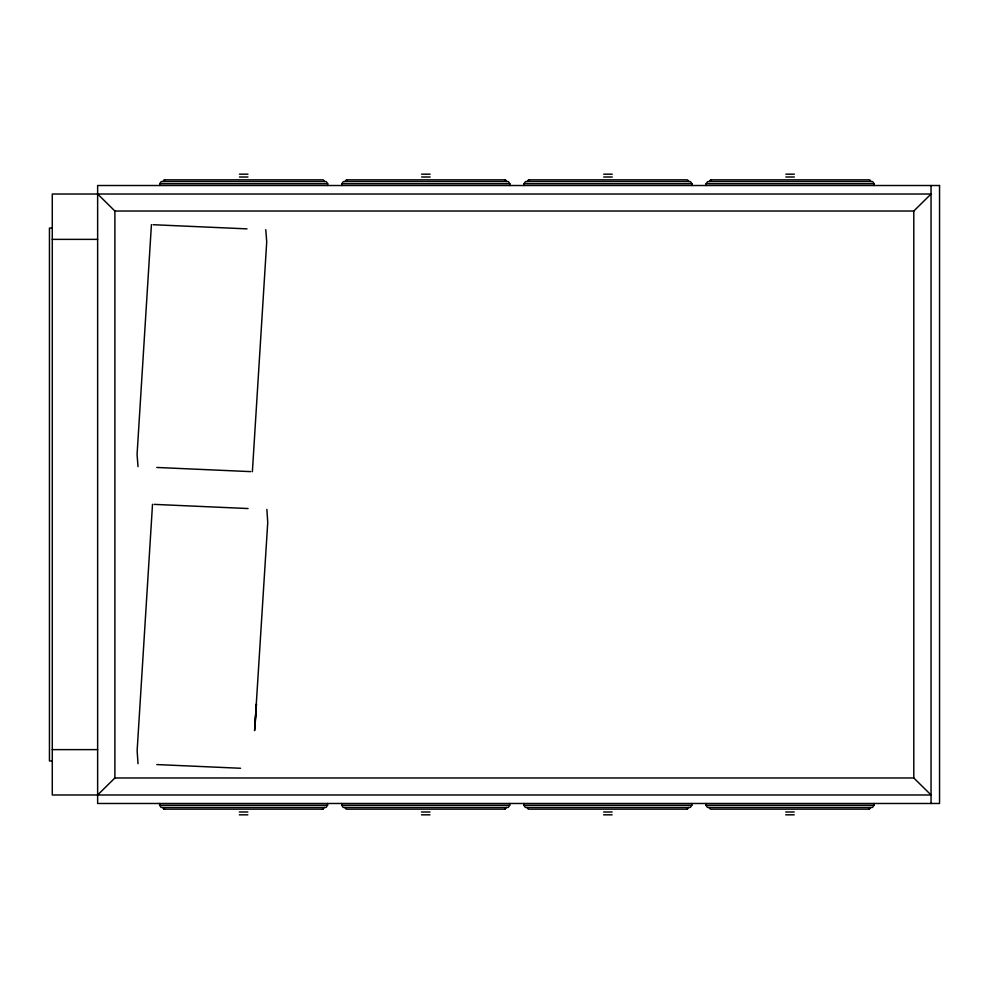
<?xml version="1.0" encoding="UTF-8"?>
<svg xmlns="http://www.w3.org/2000/svg" width="989" height="989" viewBox="0 0 989 989"><rect width="100%" height="100%" fill="white"/><g stroke="black" fill="none" stroke-linecap="round" stroke-linejoin="round"><path stroke-width="1.48" d="M151.428 224.627L137.075 454.458L138.015 466.635M152.516 504.303L137.137 750.688L138.015 763.718M252.38 471.704L266.721 241.872L265.781 229.695M255.088 725.32L256.423 703.958L254.606 730.624L267.747 522.415L266.869 509.372M162.691 181.568L164.792 179.85L322.649 179.85A4.179 2.955 90 0 1 323.366 179.973L324.738 181.568M344.827 181.568L346.916 179.85L504.773 179.85A4.179 2.955 -90 0 1 505.49 179.973L506.875 181.568M324.615 807.432L322.513 809.15L164.668 809.15A4.179 2.955 -90 0 1 163.939 809.027L162.567 807.432M526.952 181.568L529.053 179.85L686.91 179.85A4.179 2.955 -90 0 1 687.627 179.973L688.999 181.568M506.751 807.432L504.65 809.15L346.793 809.15A4.179 2.955 -90 0 1 346.076 809.027L344.691 807.432M709.088 181.568L711.178 179.85L869.034 179.85A4.179 2.955 -90 0 1 869.751 179.973L871.136 181.568M688.876 807.432L686.774 809.15L528.93 809.15A4.179 2.955 -90 0 1 528.2 809.027L526.828 807.432M871.012 807.432L868.911 809.15L711.054 809.15A4.179 2.955 -90 0 1 710.337 809.027L708.952 807.432M159.736 185.512L159.736 183.731L161.219 181.568L326.209 181.568L327.693 183.731L327.693 185.512M341.873 185.512L341.873 183.731L343.356 181.568L508.346 181.568L509.829 183.731L509.829 185.512M523.997 185.512L523.997 183.731L525.48 181.568L690.47 181.568L691.954 183.731L691.954 185.512M706.134 185.512L706.134 183.731L707.617 181.568L872.607 181.568L874.091 183.731L874.091 185.512M327.569 803.488L327.569 805.269L326.086 807.432L161.096 807.432L159.612 805.269L159.612 803.488M509.694 803.488L509.694 805.269L508.222 807.432L343.22 807.432L341.737 805.269L341.737 803.488M691.83 803.488L691.83 805.269L690.347 807.432L525.357 807.432L523.873 805.269L523.873 803.488M873.955 803.488L873.955 805.269L872.483 807.432L707.481 807.432L705.998 805.269L705.998 803.488M97.639 794.983L114.885 777.972L913.799 777.972L931.045 794.983L52.281 794.983L52.281 194.017L931.045 194.017L913.799 211.028L114.885 211.028L97.639 194.017M239.462 174.175L247.967 174.175M421.598 174.175L430.104 174.175M603.723 174.175L612.228 174.175M785.859 174.175L794.365 174.175M239.462 177.006L247.967 177.006M421.598 177.006L430.104 177.006M603.723 177.006L612.228 177.006M785.859 177.006L794.365 177.006M159.736 183.731L327.693 183.731M341.873 183.731L509.829 183.731M523.997 183.731L691.954 183.731M706.134 183.731L874.091 183.731M52.281 228.039L49.45 228.039L49.45 760.961L52.281 760.961M52.281 239.375L97.639 239.375M52.281 749.625L97.639 749.625M159.612 805.269L327.569 805.269M341.737 805.269L509.694 805.269M523.873 805.269L691.83 805.269M705.998 805.269L873.955 805.269M239.338 811.994L247.843 811.994M421.462 811.994L429.968 811.994M603.599 811.994L612.104 811.994M785.723 811.994L794.229 811.994M239.338 814.825L247.843 814.825M421.462 814.825L429.968 814.825M603.599 814.825L612.104 814.825M785.723 814.825L794.229 814.825M153.122 224.713L247.003 228.867M156.794 467.463L250.687 471.629M154.21 504.378L248.091 508.544M156.794 764.559L240.574 768.268M931.045 185.512L931.045 803.488M913.799 211.028L913.799 777.972M114.885 211.028L114.885 777.972M869.628 809.027A4.179 2.955 -90 0 1 868.911 809.15M687.503 809.027A4.179 2.955 -90 0 1 686.774 809.15M505.367 809.027A4.179 2.955 -90 0 1 504.65 809.15M323.242 809.027A4.179 2.955 -90 0 1 322.513 809.15M164.668 809.15A4.179 2.955 90 0 1 163.939 809.027M164.075 179.973A4.179 2.955 90 0 1 164.792 179.85M346.199 179.973A4.179 2.955 90 0 1 346.916 179.85M504.773 179.85A4.179 2.955 90 0 1 505.49 179.973M528.336 179.973A4.179 2.955 90 0 1 529.053 179.85M710.461 179.973A4.179 2.955 -90 0 1 711.178 179.85M939.55 185.512L97.639 185.512L97.639 803.488L939.55 803.488L939.55 185.512"/></g></svg>
